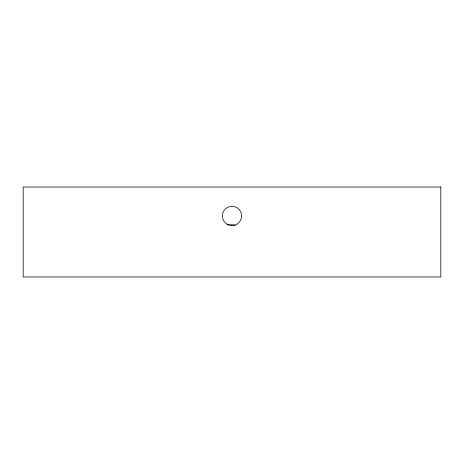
<?xml version="1.0" encoding="UTF-8"?>
<svg xmlns="http://www.w3.org/2000/svg" width="464" height="464" viewBox="0 0 464 464"><rect width="100%" height="100%" fill="white"/><g stroke="black" fill="none" stroke-linecap="round" stroke-linejoin="round"><path stroke-width="0.7" d="M227 224.773L232 224.773A12.847 12.847 0 0 1 235.323 225.208M440.8 187.027L23.2 187.027L23.2 276.973L440.8 276.973L440.8 187.027M227.18 224.286A9.64 9.64 0 0 0 241.64 215.94A9.64 9.64 0 0 0 227.18 207.594A9.64 9.64 0 0 0 227.18 224.286"/></g></svg>
